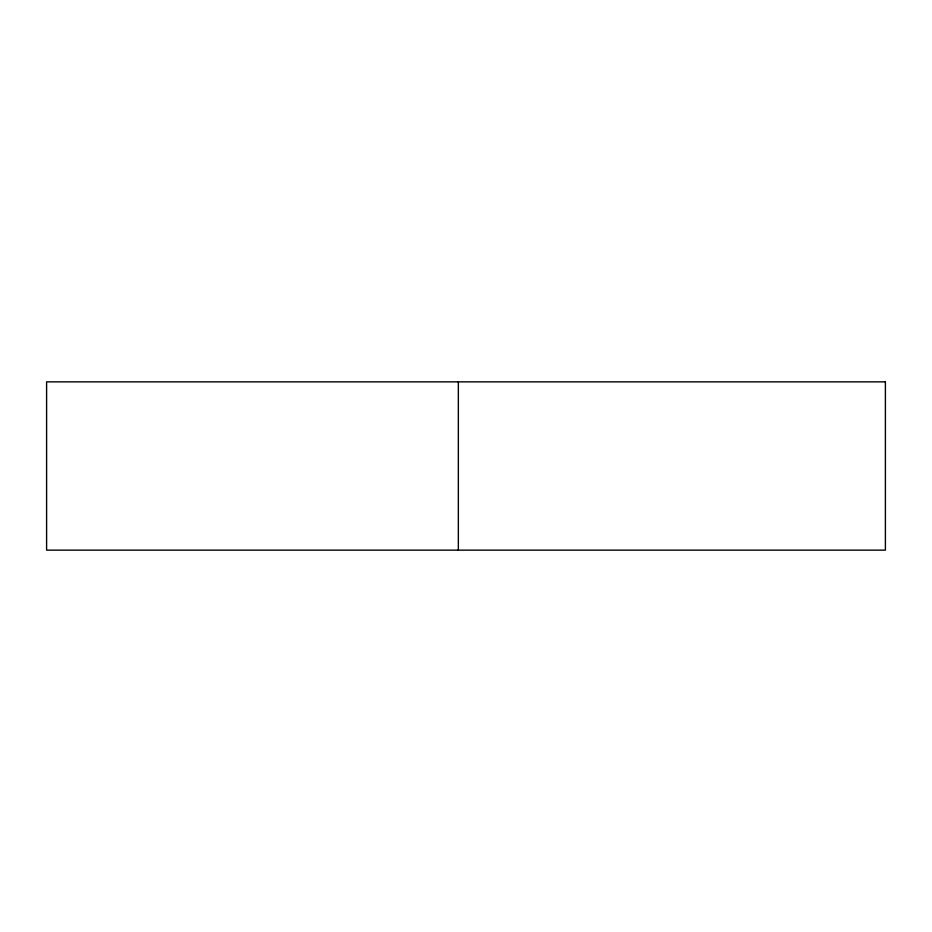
<?xml version="1.0" encoding="UTF-8"?>
<svg xmlns="http://www.w3.org/2000/svg" width="932" height="932" viewBox="0 0 932 932"><rect width="100%" height="100%" fill="white"/><g stroke="black" fill="none" stroke-linecap="round" stroke-linejoin="round"><path stroke-width="1.4" d="M458.346 381.864L458.346 550.136M885.4 381.864L46.6 381.864L46.6 550.136L885.4 550.136L885.4 381.864"/></g></svg>
